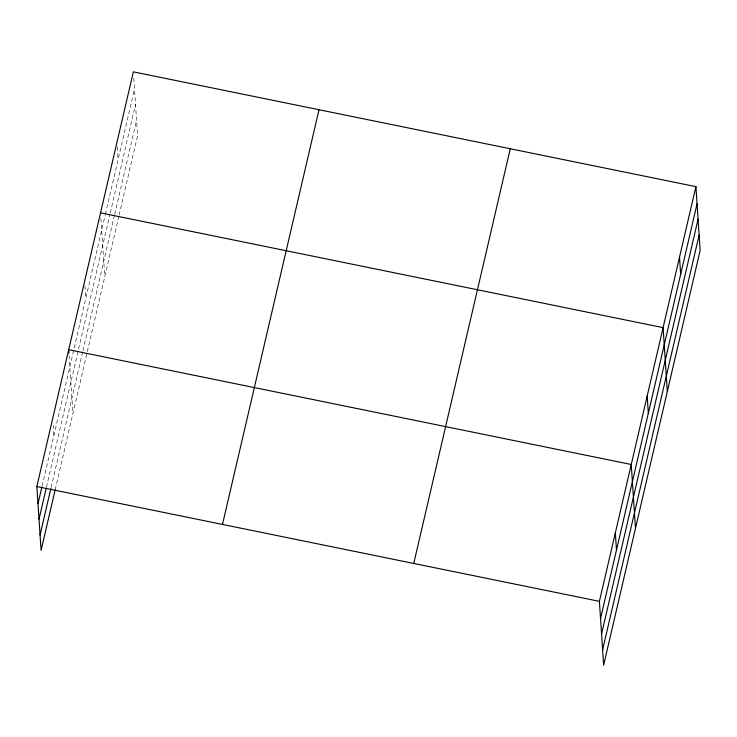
<?xml version="1.0" encoding="UTF-8"?>
<svg xmlns="http://www.w3.org/2000/svg" width="737" height="737" viewBox="0 0 737 737"><rect width="100%" height="100%" fill="white"/><g stroke="black" fill="none" stroke-linecap="round" stroke-linejoin="round"><path stroke-width="0.55" stroke-dasharray="3.69 2.76" d="M42.101 486.088L105.078 215.49M105.336 214.375L134.502 89.039M46.459 487.12L109.997 214.089M110.264 212.965L135.525 104.424M51.111 487.516L82.701 351.77M82.959 350.665L114.438 215.388M114.696 214.274L136.575 120.269M55.211 489.654L87.058 352.802M87.316 351.696L118.85 216.227M119.108 215.103L137.598 135.654L133.664 76.436M117.257 146.93L118.095 159.542M100.923 218.576L104.783 276.651M84.93 285.855L85.759 298.467M69.075 355.427L72.935 413.503M53.23 425L53.912 435.318"/><path stroke-width="1.11" d="M55.211 489.654L41.088 550.355L36.85 486.549L133.36 71.848L695.912 186.645L700.15 250.451L603.64 665.152L599.402 601.346L695.912 186.645M37.992 503.739L41.843 487.185M39.015 519.124L46.201 488.226M40.065 534.97L50.853 488.622M222.491 524.431L319.001 109.73M413.761 563.464L510.271 148.763M600.544 618.536L697.055 203.836M601.567 633.921L698.077 219.221M602.617 649.767L699.127 235.066M100.545 212.846L663.097 327.643L667.335 391.448M36.85 486.549L599.402 601.346M679.505 257.149L680.647 274.33M647.178 396.073L648.32 413.264M635.487 528.3L631.25 464.494L68.698 349.697L68.928 353.143M615.331 532.925L616.473 550.115"/></g></svg>
